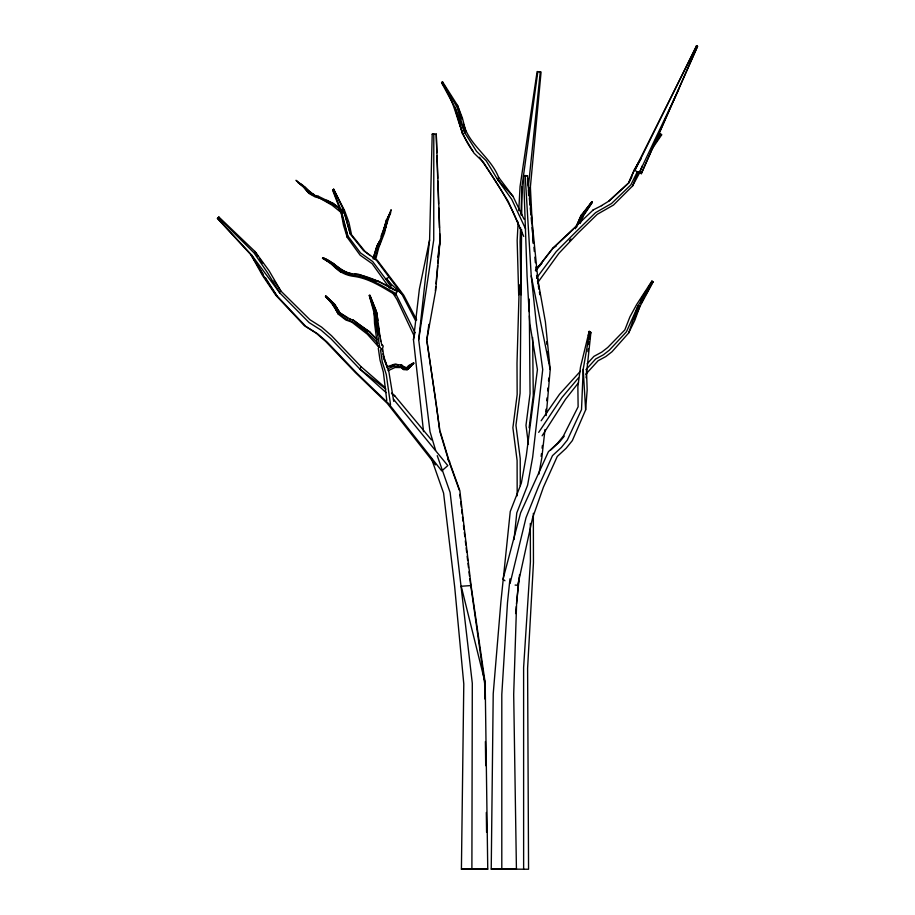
<?xml version="1.0" encoding="UTF-8"?>
<svg xmlns="http://www.w3.org/2000/svg" width="915" height="915" viewBox="0 0 915 915"><rect width="100%" height="100%" fill="white"/><g stroke="black" fill="none" stroke-linecap="round" stroke-linejoin="round"><path stroke-width="1.37" d="M431.377 458.346L443.581 493.094L454.698 587.03L463.791 683.974L461.412 869.17L487.077 869.216L487.752 869.124L485.19 682.899L471.076 585.554L459.845 490.68L448.83 460.073L439.875 430.45L426.825 339.762L435.643 290.73L440.104 240.348L436.261 134.07L433.801 133.99L433.733 239.924L418.704 339.694L430.016 431.754L435.632 450.352M538.763 288.133L527.475 175.691L524.855 175.566L523.586 175.806L527.074 276.147L529.796 323.372L537.425 369.626L526.308 455.624L521.344 483.109L510.25 511.508L500.905 601.807L493.219 693.776L491.229 869.113L501.797 869.136L501.809 694.405L507.493 602.665L509.964 578.818M461.412 869.17L471.888 869.09L472.3 683.276L450.123 492.487L437.244 455.659M520.28 485.705L520.223 458.541L515.946 425.326L520.086 393.187L521.584 229.528M521.699 215.334L521.927 186.957L537.848 71.645M418.704 339.694L429.593 239.993L432.2 134.196L433.801 133.99M519.297 284.771L517.009 363.163L517.158 394.605L512.892 427.751L517.101 460.508L517.181 495.827M533.205 243.379L530.38 187.072L541.074 71.999L537.116 71.564L520.063 186.488L518.759 210.644M520.555 227.595L520.086 241.606L521.058 294.802M520.99 214.979L521.927 186.957M586.08 377.735L590.861 332.774L589.191 331.333L580.51 367.064L577.868 386.725L578.12 406.798L563.388 436.032L557.532 443.272L548.417 451.69L520.601 512.857L503.01 579.161L504.943 580.762M530.243 189.897L530.38 187.072M518.153 222.013L517.158 240.485L518.691 294.733M588.562 331.871L589.592 332.763L583.198 369.237L581.517 409.634L567.334 440.069L561.353 447.458L552.454 455.681L538.443 486.746L526.034 517.638L510.09 583.393M381.2 236.402L381.246 235.487C385.192 226.28 399.34 185.642 384.757 229.905M381.99 237.317L382.035 236.425M515.122 585.074L517.799 585.234L532.553 518.016L543.43 487.135L557.269 456.459L566.179 448.224L572.332 440.618L585.634 409.92L587.167 389.973L586.458 369.294M546.209 415.604L550.201 369.534L545.386 321.806L537.094 275.495M435.38 290.741L435.757 286.567M436.009 283.787L437.633 265.716M437.885 262.925L439.886 240.679L439.646 233.588M545.74 412.07L545.992 409.234M546.747 400.736L547.01 397.899M547.639 390.808L547.891 387.983M548.52 380.892L548.771 378.067M515.614 613.565L516.266 606.519M516.529 603.706L518.874 578.36M332.168 264.515C337.646 271.137 345.596 275.495 354.128 276.422C369.248 278.412 382.642 287.447 395.589 295.007L395.863 293.578C381.841 285.56 367.144 276.227 350.651 275.06C339.499 272.716 332.305 263.44 322.503 258.316L322.846 257.778C333.758 261.381 340.254 271.789 351.726 273.711M528.458 185.905L540.296 71.919M514.024 539.553L516.781 512.915L527.6 485.213L532.667 457.145L542.721 369.569L536.224 322.412L531.238 275.941L525.21 175.886L523.586 175.806M519.537 574.757L516.62 602.894L513.692 694.348L516.426 869.067L501.797 869.136M541.154 456.413L541.463 453.68M542.08 448.201L542.389 445.468M544.997 429.558L541.852 457.626L538.866 474.142M423.542 431.628L413.466 339.671L419.379 289.083L429.593 239.993M529.133 427.728L533.285 395.452L532.61 337.486M426.825 339.762L428.883 324.356M437.862 257.149L440.104 240.348M587.91 351.646L588.288 348.821M588.871 344.589L589.26 341.764M589.637 338.939L590.61 331.893M387.411 220.469L384.472 233.028L378.741 247.713L375.562 259.746M382.745 232.81L386.324 220.275L390.316 212.566M390.533 404.693L386.267 374.418L382.253 361.814L380.571 350.251L381.235 348.787L379.656 346.796L374.144 313.113L369.283 295.396L369.912 295.305L376.248 310.951L377.861 320.353M413.466 339.671L414.872 332.683M384.414 228.27L386.565 219.566M588.334 335.462L589.191 331.333M385.81 225.57L386.851 220.824L390.636 212.943M339.637 208.551L332.671 190.206L333.609 189.199L344.566 210.587L348.924 222.425L351.554 234.8L365.131 251.534L370.095 255.56M402.817 368.631L406.466 368.951L413.706 363.026L407.804 369.077L413.774 363.404M377.792 343.377C369.008 333.769 359.172 323.761 346.682 319.369C337.155 314.177 333.38 303.506 325.454 296.483L325.912 296.048L334.352 303.94L339.877 312.827L347.425 318.065M373.274 257.996L376.522 247.325L379.908 240.611L377.06 245.803L373.126 258.831L374.818 259.082L378.433 246.044L380.96 240.794M380.263 242.727L382.767 234.366C386.999 227.927 385.833 219.028 390.579 212.623M436.261 134.07L436.821 152.748M384.094 229.208L386.851 220.824M581.185 221.659L582.924 216.523L592.302 202.387L591.856 201.895L581.185 215.231L575.283 228.624L581.185 215.231M585.84 374.212L598.09 360.739L605.764 356.587L612.009 351.737L628.651 333.003L637.961 305.953L652.292 281.786L651.812 281.202L636.646 304.546L629.932 316.853L624.819 329.949L607.697 347.517L601.738 352.138L593.892 356.381L587.167 363.77M580.11 223.523L582.786 216.089L592.257 202.226M651.812 281.202L652.99 282.106L639.745 306.8L634.838 320.227L628.651 333.003M580.853 221.247L582.786 216.089M274.008 280.55L280.871 291.027L309.968 319.758L321.611 327.124L331.482 335.691L361.025 366.663L360.053 369.26L386.13 392.626M576.484 227.378L581.711 215.288L591.856 201.895M463.585 124.326C469.589 145.565 490.543 156.957 498.584 177.27L497.669 179.66L511.748 199.356L525.61 229.002M634.415 319.038L635.948 315.103M637.995 309.853L639.528 305.919M642.364 165.775L639.436 173.141L632.528 186.019L613.485 205.04L597.301 214.282L577.891 233.233L558.871 253.352L537.951 282.289M632.528 186.019L638.224 171.791M697.539 46.333L641.312 173.621L697.539 46.333L696.784 45.853L634.553 170.11L639.093 173.015L678.633 89.67M635.193 316.853L639.745 306.8M637.961 305.953L626.455 331.79L609.413 350.125L603.34 354.837L595.676 358.977L586.138 369.477M378.101 247.347L379.725 243.882M524.055 219.245L513.018 196.359L497.669 179.66L486.197 160.743L476.578 151.398L464.877 132.915L455.041 107.673L441.682 82.876L442.608 81.938L457.534 105.397L462.361 117.909L465.746 131.097M696.509 45.75L635.124 170.064M637.263 171.917L630.835 184.91L611.506 203.542L595.562 212.646L575.912 231.838L556.229 251.614L536.602 277.988M580.533 221.316L582.924 216.523M631.796 176.938L628.685 183.046L634.495 169.87L641.072 158.501M333.243 203.496L326.209 200.968L326.769 200.213L333.243 203.496L344.223 211.708L343.251 212.863C332.751 200.133 314.76 199.63 304.203 187.735C280.253 166.416 316.316 198.017 315.938 195.65M378.89 281.488L368.722 278.023L367.979 279.384L378.89 281.488L397.705 291.542C383.271 283.593 367.99 275.106 351.326 273.654C339.934 271.766 333.334 261.633 322.743 257.756M640.866 303.506L644.217 297.455M645.555 295.03L652.921 281.717M218.891 217.015L217.461 218.445L218.891 217.015L254.942 251.465L268.987 270.611L280.871 291.027M640.855 158.592L634.221 169.904L628.456 183.069L608.933 200.945M377.06 245.803L379.473 241.812L382.642 233.211M350.01 319.095L353.522 320.239L361.116 325.957L360.338 327.227L369.649 331.836L377.163 339.579M395.863 293.578L397.167 291.439M640.534 299.857L646.367 290.512M647.82 288.168L652.201 281.168M542.103 435.815L565.493 399.317L578.52 382.71M536.636 269.353L542 263.12M538.706 432.372L562.016 397.419L578.497 377.872M652.029 149.008L661.659 134.837L660.401 133.967L655.254 140.372M541.154 420.751L559.477 394.296L580.453 371.17M387.994 368.619L393.942 366.206L397.019 366.297L400.621 366.56L403.595 369.649L407.118 369.774L410.423 365.176M656.284 141.368L658.777 137.902M581.929 215.997L583.598 213.687M585.268 211.388L591.662 201.849M653.07 145.599L661.11 134.539L661.659 134.837M535.412 270.554L552.546 248.503L593.046 210.095M536.648 269.296L552.923 248.32L573.442 229.23M657.954 137.101L660.516 133.899M564.246 436.181L560.003 441.442L550.727 450.008M410.949 365.817L407.118 369.774M569.473 240.714L570.937 239.021M393.736 401.342L388.852 371.593L384.231 359.618L382.562 348.066L383.248 346.568L381.658 344.578L375.55 314.165L369.66 296.586L369.912 295.305M332.671 190.206L333.986 189.439M441.682 82.876L442.608 81.938M627.656 183.984L609.31 200.831L601.464 205.635M409.565 365.737L413.706 363.026M298.256 182.84C304.626 184.338 307.646 192.402 314.005 194.518M538.134 267.077L540.25 265.339M552.923 248.32L556.274 245.929M415.582 320.696L401.902 294.173L389.035 277.096L385.856 279.201L372.657 261.518L360.51 252.929L347.711 235.796L341.478 211.193M592.931 210.05L601.715 205.589M388.109 370.701L395.006 367.498L401.376 367.556L402.897 368.768M413.443 363.015L408.548 365.645L406.752 367.738L404.339 367.247L402.017 365.108L394.411 364.239L387.354 366.698M390.122 366.389L395.76 364.319L398.425 364.845M525.21 175.886L527.475 175.691M471.076 585.554L461.217 586.263L485.19 682.899M491.229 869.113L516.426 869.067M471.888 869.09L487.752 869.124M502.758 869.078L528.561 869.25L527.6 668.305L533.456 562.805L533.342 513.315M589.592 332.763L590.861 332.774M354.711 274.088L358.646 274.283L368.722 278.023M432.2 134.196L433.676 134.391M407.587 367.807L403.229 367.132L401.022 365.051M318.123 196.176L333.289 203.645L343.148 211.045M315.881 195.547L318.146 196.279M368.562 279.51L373.594 281.465M697.436 46.345L696.418 45.761M350.548 319.358L339.465 312.61L334.764 304.844M381.955 345.001L382.802 345.39M652.292 281.786L652.99 282.106M312.45 194.849C306.708 192.15 304.192 185.562 298.37 182.76L304.432 187.381L309.327 193.019M326.266 201.151L331.505 204.102M304.203 187.735L309.041 193.454L315.08 196.908L319.77 198.132L332.053 205.189L342.679 213.744M322.698 258.122L331.562 263.371M322.526 258.087L332.271 263.955L340.906 271.492M638.853 171.791L641.312 173.621M361.116 325.957L369.649 331.836M332.831 263.108L341.57 270.405M352.938 319.964L368.997 331.55L376.397 339.236M359.515 326.872L362.523 329.16M385.901 389.081L360.053 369.26L330.853 338.642L321.119 330.189L309.11 322.595L279.83 292.96L251.591 254.976L217.679 218.456M391.517 393.381L394.891 395.966L431.457 439.898M338.996 209.752L342.21 212.28M333.117 305.015L338.344 314.211L345.744 319.941L351.829 322.126L367.292 334.158L378.913 347.162M660.401 133.967L661.11 134.539M361.025 366.663L385.364 387.731M391.712 393.221L394.891 395.966M401.902 294.173L385.856 279.201L392.958 289.758M325.797 296.014L334.032 303.803M218.559 217.576L254.015 252.849L267.443 272.613L279.83 292.96M337.166 268.564L340.769 272.201M325.694 296.346L333.781 304.684L339.191 313.811M325.511 296.277L331.333 302.419M251.591 254.976L263.474 275.655L276.73 295.614L305.701 326.3L317.745 333.906L327.227 342.141L356.484 372.817L388.692 403.709L441.751 470.916L447.812 465.609L393.439 399.169M217.461 218.445L251.019 254.919L263.12 274.065M479.449 157.231C494.901 179.477 510.307 202.318 519.823 227.938M304.844 186.935L309.83 192.425M447.915 459.662L449.745 461.858M333.609 189.199L343.605 210.015L350.365 234.183L363.598 250.687L375.688 259.219L389.035 277.096M435.54 464.854L387.217 403.321L355.249 372.428L325.614 341.364L316.155 333.151L304.455 325.751L275.861 295.316L262.559 275.529L251.019 254.919M304.478 187.506L309.041 193.454M498.584 177.27L513.018 196.359M377.014 259.929L403.801 295.305L416.668 319.873M386.53 278.366L391.346 285.114M497.28 178.528L500.528 183.034M347.711 235.796L341.123 212.486L343.502 225.262L347.254 237.397L360.133 255.171L372.119 263.657L389.71 288.191M396.115 294.458L415.01 332.614M254.942 251.465L257.984 256.12M259.517 258.453L262.571 263.108M392.626 292.743L396.996 299.571L414.14 335.931M265.384 277.657L276.73 295.614M334.352 303.94L339.877 312.827M335.702 308.938L337.818 312.335M473.227 151.593C456.86 131.085 457.363 103.441 441.533 82.579M442.105 82.007L445.628 87.874M442.345 82.476L456.814 106.746L464.877 132.915M455.041 107.673L462.624 134.059L473.947 153.079L483.486 162.321L508.214 201.392L523.746 236.436M333.884 305.576L335.096 307.817M333.906 305.679L338.344 314.211M333.415 190.068L334.547 192.665M332.797 189.668L340.963 209.924M370.152 296.048L376.843 312.827L379.553 333.38M383.213 356.484L387.548 367.59L382.836 353.888M448.956 461.366L459.319 490.166M369.283 295.396L372.805 305.885M343.605 210.015L350.365 234.183M457.534 105.397L461.846 118.927M439.68 430.931L448.487 460.062M454.652 106.906L462.624 134.059M531.238 275.941L550.201 369.534M379.348 333.712L379.908 336.514M536.556 275.438L537.025 278.194M537.505 280.962L537.974 283.719M538.455 286.486L538.924 289.243M539.404 292.011L539.873 294.767M346.076 230.374L347.254 237.397M426.836 341.181L435.769 400.45M382.081 348.695L382.459 351.291M380.194 337.91L380.674 341.352M528.435 444.37L525.988 425.315L530.048 393.713L529.373 315.858M435.986 401.868L439.497 429.547M376.248 310.951L376.923 316.27M378.272 326.918L378.616 329.583M386.793 400.507L383.362 372.165L380.011 360.041L378.307 348.329L378.97 346.876L377.426 344.932L374.555 323.487L374.144 313.113M459.822 494.386L460.325 498.606M460.657 501.42L461.32 507.047M461.652 509.861L462.155 514.093M462.487 516.906L462.99 521.127M463.482 525.347L463.985 529.568M464.317 532.381L464.82 536.613M465.323 540.834L465.815 545.054M466.158 547.868L466.65 552.088M467.153 556.309L467.656 560.54M467.988 563.354L468.491 567.575M468.983 571.795L469.487 576.015M469.818 578.829L484.641 683.368L484.836 698.969M377.906 335.05L375.55 314.165M546.644 341.81L546.93 344.589M547.65 351.52L547.936 354.299M548.52 359.847L548.806 362.626M527.52 178.311L529.087 195.204M529.35 198.017L530.002 205.052M530.265 207.877L530.917 214.911M531.18 217.724L531.707 223.352M532.095 227.572L532.622 233.211M533.022 237.431L533.537 243.058M533.937 247.279L534.326 251.511M534.852 257.138L535.378 262.765M535.767 266.986L536.156 271.206M378.318 325.626L378.661 329.594M583.198 369.237L585.634 409.92M436.924 155.584L437.713 178.276M437.816 181.113L438.605 203.805M438.754 208.06L439.44 227.915M528.401 190.091L528.584 195.661M485.396 741.539L485.716 765.649M486.322 812.474L486.586 832.33M529.179 299.022L529.327 311.649M530.323 523.403L530.414 561.81L523.609 667.584L523.632 869.216"/></g></svg>
